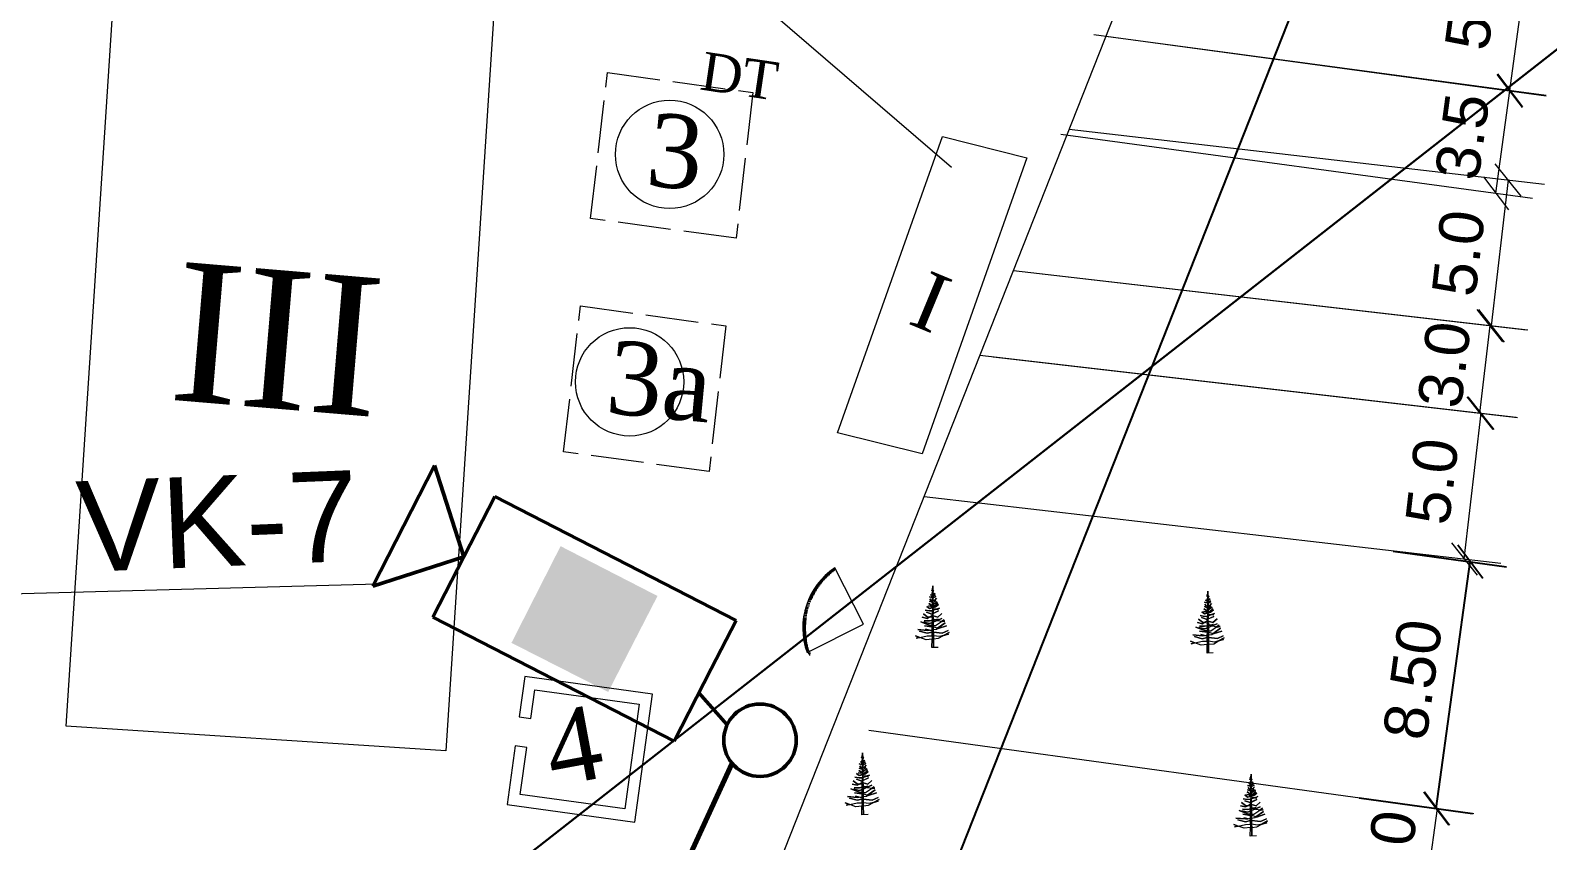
# Model space of a CAD drawing. Header units: feet. Extents: x 3381 to 682707, y 675186 to 4374675.
# Drawn here: x 680679.6 to 680731.3, y 4372519 to 4372546.6 of the extents above; entities that cross this region are included whole.
import ezdxf

# ---------------------------------------------------------------- set-up
doc = ezdxf.new("R2010")
doc.units = ezdxf.units.FT
doc.header["$MEASUREMENT"] = 0
doc.header["$PDMODE"] = 34
doc.header["$PDSIZE"] = 0.01
doc.linetypes.add('ACAD_ISO02W100', pattern=[15, 12, -3])
doc.linetypes.add('DUZ', pattern=[0])
doc.layers.get('0').update_dxf_attribs({"linetype": 'CONTINUOUS'})
doc.layers.get('Defpoints').update_dxf_attribs({"linetype": 'CONTINUOUS'})
doc.layers.add('_cp_basic_Shtamp_0.5', color=7, linetype='CONTINUOUS', lineweight=50)
for name, color, linetype in [('Aqaclar', 3, 'CONTINUOUS'), ('Layer8', 7, 'CONTINUOUS'), ('ramka', 7, 'CONTINUOUS'), ('Yazilar', 7, 'CONTINUOUS')]:
    doc.layers.add(name, color=color, linetype=linetype)
doc.styles.add('ARİAL', font='arial.ttf')
doc.styles.get("Standard").update_dxf_attribs({"font": 'arial.ttf', "height": 1.5})
doc.styles.add('Standart', font='times.ttf')
doc.styles.add('style5', font='arialazlat.ttf', dxfattribs={"height": 400})
doc.dimstyles.new('ISO-25', dxfattribs={"dimtxt": 1.5, "dimasz": 1, "dimexe": 1.25, "dimexo": 0.625, "dimtad": 1, "dimtxsty": 'Standard', "dimblk": 'OBLIQUE', "dimcen": 2.5, "dimadec": 0, "dimazin": 0, "dimtfac": 1, "dimtmove": 0, "dimatfit": 3, "dimldrblk": 'OBLIQUE', "dimfxl": 1, "dimarcsym": 0})

# ---------------------------------------------------------------- blocks, each defined once
blk = doc.blocks.new('_Oblique')
at = {"color": 0, "linetype": 'ByBlock', "lineweight": -2}
blk.add_line((-0.5, -0.5), (0.5, 0.5), dxfattribs=at)
blk = doc.blocks.new('*D24')
at = {"color": 0, "lineweight": -2, "transparency": 16777216}
for p, q in [((680720.752, 4372556.705), (680726.726, 4372554.344)), ((680693.564, 4372473.803), (680725.564, 4372554.803)), ((680688.752, 4372475.705), (680694.726, 4372473.344))]:
    blk.add_line(p, q, dxfattribs=at)
at = {"layer": 'Defpoints', "color": 0, "lineweight": 30, "transparency": 16777216}
for p in [(680720.171, 4372556.934), (680725.564, 4372554.803), (680688.171, 4372475.934)]:
    blk.add_point(p, dxfattribs=at)
at = {"color": 0, "lineweight": -2, "transparency": 16777216}
for p, rotation in [((680725.564, 4372554.803), 68.44292071496228), ((680693.564, 4372473.803), 248.4429207149623)]:
    blk.add_blockref('_Oblique', p, dxfattribs=dict(at, rotation=rotation))
at = {"color": 0, "lineweight": 9, "transparency": 16777216, "insert": (680708.144, 4372514.864), "char_height": 1.5, "attachment_point": 5, "rotation": 68.4429}
blk.add_mtext('87,09', dxfattribs=at)
blk = doc.blocks.new('*D27')
at = {"color": 0, "lineweight": -2, "transparency": 16777216}
for p, q in [((680726.015, 4372528.86), (680729.88, 4372528.327)), ((680727.482, 4372520.098), (680728.642, 4372528.498)), ((680724.855, 4372520.46), (680728.72, 4372519.927))]:
    blk.add_line(p, q, dxfattribs=at)
at = {"layer": 'Defpoints', "color": 0, "lineweight": 30, "transparency": 16777216}
for p in [(680725.396, 4372528.946), (680728.642, 4372528.498), (680724.236, 4372520.546)]:
    blk.add_point(p, dxfattribs=at)
at = {"color": 0, "lineweight": -2, "transparency": 16777216}
for p, rotation in [((680728.642, 4372528.498), 82.14074680125712), ((680727.482, 4372520.098), 262.1407468012571)]:
    blk.add_blockref('_Oblique', p, dxfattribs=dict(at, rotation=rotation))
at = {"color": 0, "lineweight": 9, "transparency": 16777216, "insert": (680726.684, 4372524.488), "char_height": 1.5, "attachment_point": 5, "rotation": 82.1407}
blk.add_mtext('{\\fArial|b0|i0|c238|p34;8.50}', dxfattribs=at)
blk = doc.blocks.new('V-V2')
at = {"ltscale": 0.5}
for color, points in [(3, [(750.4, 202.2), (550.4, 201.2), (550.4, 1.2), (750.4, 2.2)]), (2, [(950.4, 203.1), (750.4, 202.2), (750.4, 2.2), (951.4, 3.1)]), (5, [(750.4, 2.2), (550.4, 1.2), (550.3, -196.8), (750.3, -196.8)]), (7, [(951.4, 3.1), (750.4, 2.2), (750.3, -196.8), (952.3, -196.9)])]:
    blk.add_hatch(color=color, dxfattribs=at).paths.add_polyline_path(points)
for p, q in [((251.2, -48.8), (251.2, 251.2)), ((251.2, 251.2), (1251.2, 251.2)), ((1251.2, 251.2), (1251.2, -248.8)), ((1251.2, 1.2), (1501.2, 251.2)), ((1501.2, 251.2), (1501.2, -248.8)), ((1501.2, -248.8), (1251.2, 1.2)), ((251.2, -248.8), (251.2, -48.8)), ((1251.2, -248.8), (251.2, -248.8))]:
    blk.add_line(p, q)

msp = doc.modelspace()

# ---------------------------------------------------------------- linework, layer by layer
at = {"color": 1, "lineweight": 30}
msp.add_line((681011.761, 4372765.234), (680448.768, 4372324.606), dxfattribs=at)
at = {"linetype": 'DUZ', "lineweight": 18}
for p, q in [((680699.17, 4372552.093), (680710.966, 4372541.948)), ((680678.145, 4372527.391, -0.341), (680691.421, 4372527.753, -0.341))]:
    msp.add_line(p, q, dxfattribs=at)
at = {"color": 7, "lineweight": 9}
for p, q in [((680729.994, 4372544.563), (680730.7, 4372549.816)), ((680715.82, 4372546.466), (680731.23, 4372544.377)), ((680716.229, 4372546.413), (680731.233, 4372544.396)), ((680729.518, 4372541.057), (680729.991, 4372544.545)), ((680714.976, 4372543.242), (680731.175, 4372541.366)), ((680714.692, 4372543.067), (680730.757, 4372540.889)), ((680729.933, 4372541.51), (680729.358, 4372536.542)), ((680713.074, 4372538.428), (680730.599, 4372536.398)), ((680713.074, 4372538.428), (680730.556, 4372536.403)), ((680728.969, 4372533.566), (680729.315, 4372536.547)), ((680711.933, 4372535.539), (680730.211, 4372533.422)), ((680712.384, 4372535.487), (680730.256, 4372533.417)), ((680728.439, 4372528.593), (680729.014, 4372533.561)), ((680710.031, 4372530.725), (680729.681, 4372528.449)), ((680708.151, 4372522.766), (680728.759, 4372519.921)), ((680726.972, 4372516.113), (680727.521, 4372520.092))]:
    msp.add_line(p, q, dxfattribs=at)
at = {"color": 36, "linetype": 'DUZ', "lineweight": 9}
for p, q in [((680706.872, 4372528.113), (680706.77, 4372528.124)), ((680706.904, 4372528.136), (680706.802, 4372528.147)), ((680706.929, 4372528.16), (680706.827, 4372528.171)), ((680706.864, 4372528.196), (680706.93, 4372528.18)), ((680706.885, 4372528.212), (680706.952, 4372528.196)), ((680706.907, 4372528.228), (680706.972, 4372528.203)), ((680706.934, 4372528.245), (680706.988, 4372528.209)), ((680706.96, 4372528.265), (680707.003, 4372528.238)), ((680707.962, 4372526.377), (680706.994, 4372528.288)), ((680706.412, 4372527.596), (680706.31, 4372527.607)), ((680706.426, 4372527.616), (680706.324, 4372527.627)), ((680706.438, 4372527.636), (680706.336, 4372527.647)), ((680706.457, 4372527.662), (680706.355, 4372527.673)), ((680706.473, 4372527.684), (680706.371, 4372527.694)), ((680706.487, 4372527.705), (680706.385, 4372527.716)), ((680706.504, 4372527.726), (680706.402, 4372527.737)), ((680706.523, 4372527.75), (680706.421, 4372527.761)), ((680706.537, 4372527.767), (680706.435, 4372527.778)), ((680706.553, 4372527.787), (680706.451, 4372527.798)), ((680706.569, 4372527.805), (680706.467, 4372527.816)), ((680706.585, 4372527.827), (680706.483, 4372527.838)), ((680706.602, 4372527.846), (680706.5, 4372527.857)), ((680706.624, 4372527.869), (680706.522, 4372527.88)), ((680706.65, 4372527.896), (680706.548, 4372527.907)), ((680706.672, 4372527.92), (680706.57, 4372527.93)), ((680706.695, 4372527.946), (680706.593, 4372527.956)), ((680706.721, 4372527.969), (680706.619, 4372527.98)), ((680706.741, 4372527.991), (680706.639, 4372528.001)), ((680706.763, 4372528.013), (680706.661, 4372528.024)), ((680706.795, 4372528.036), (680706.693, 4372528.046)), ((680706.82, 4372528.06), (680706.718, 4372528.071)), ((680706.85, 4372528.091), (680706.748, 4372528.102)), ((680706.161, 4372527.118), (680706.059, 4372527.129)), ((680706.178, 4372527.16), (680706.076, 4372527.171)), ((680706.197, 4372527.199), (680706.095, 4372527.209)), ((680706.208, 4372527.222), (680706.106, 4372527.233)), ((680706.218, 4372527.246), (680706.116, 4372527.257)), ((680706.226, 4372527.266), (680706.124, 4372527.276)), ((680706.236, 4372527.284), (680706.134, 4372527.295)), ((680706.244, 4372527.302), (680706.142, 4372527.312)), ((680706.255, 4372527.322), (680706.153, 4372527.332)), ((680706.267, 4372527.353), (680706.165, 4372527.364)), ((680706.281, 4372527.376), (680706.179, 4372527.386)), ((680706.294, 4372527.401), (680706.192, 4372527.412)), ((680706.308, 4372527.423), (680706.206, 4372527.434)), ((680706.32, 4372527.448), (680706.218, 4372527.458)), ((680706.335, 4372527.475), (680706.233, 4372527.485)), ((680706.35, 4372527.499), (680706.248, 4372527.51)), ((680706.367, 4372527.526), (680706.265, 4372527.537)), ((680706.381, 4372527.549), (680706.279, 4372527.56)), ((680706.396, 4372527.573), (680706.294, 4372527.584)), ((680706.023, 4372526.609), (680705.921, 4372526.62)), ((680706.029, 4372526.571), (680705.927, 4372526.582)), ((680706.032, 4372526.66), (680705.93, 4372526.671)), ((680706.034, 4372526.701), (680705.932, 4372526.712)), ((680706.046, 4372526.736), (680705.944, 4372526.747)), ((680706.054, 4372526.777), (680705.952, 4372526.788)), ((680706.062, 4372526.812), (680705.96, 4372526.823)), ((680706.074, 4372526.849), (680705.972, 4372526.86)), ((680706.087, 4372526.892), (680705.985, 4372526.903)), ((680706.098, 4372526.929), (680705.996, 4372526.94)), ((680706.114, 4372526.977), (680706.012, 4372526.988)), ((680706.125, 4372527.019), (680706.023, 4372527.03)), ((680706.143, 4372527.066), (680706.041, 4372527.077)), ((680706.004, 4372526.274), (680705.896, 4372526.282)), ((680706.004, 4372526.253), (680705.897, 4372526.261)), ((680706.005, 4372526.232), (680705.897, 4372526.24)), ((680706.005, 4372526.218), (680705.897, 4372526.225)), ((680706.004, 4372526.202), (680705.897, 4372526.21)), ((680706.005, 4372526.183), (680705.897, 4372526.191)), ((680706.006, 4372526.316), (680705.898, 4372526.323)), ((680706.006, 4372526.295), (680705.898, 4372526.303)), ((680706.006, 4372526.166), (680705.898, 4372526.174)), ((680706.007, 4372526.353), (680705.899, 4372526.36)), ((680706.007, 4372526.334), (680705.899, 4372526.341)), ((680706.007, 4372526.15), (680705.899, 4372526.157)), ((680706.007, 4372526.133), (680705.899, 4372526.141)), ((680706.007, 4372526.118), (680705.899, 4372526.126)), ((680706.009, 4372526.397), (680705.901, 4372526.405)), ((680706.009, 4372526.373), (680705.901, 4372526.381)), ((680706.009, 4372526.097), (680705.901, 4372526.105)), ((680706.01, 4372526.077), (680705.902, 4372526.084)), ((680706.01, 4372526.063), (680705.902, 4372526.07)), ((680706.011, 4372526.418), (680705.903, 4372526.425)), ((680706.012, 4372526.045), (680705.904, 4372526.052)), ((680706.013, 4372526.435), (680705.905, 4372526.443)), ((680706.014, 4372526.452), (680705.906, 4372526.46)), ((680706.016, 4372526.468), (680705.908, 4372526.476)), ((680706.017, 4372526.485), (680705.909, 4372526.493)), ((680706.018, 4372526.5), (680705.91, 4372526.508)), ((680706.02, 4372526.518), (680705.912, 4372526.526)), ((680706.023, 4372526.536), (680705.915, 4372526.544)), ((680706.046, 4372525.408), (680707.962, 4372526.377)), ((680706.014, 4372526.028), (680705.906, 4372526.036)), ((680706.015, 4372526.015), (680705.907, 4372526.022)), ((680706.016, 4372526), (680705.908, 4372526.008)), ((680706.018, 4372525.986), (680705.91, 4372525.994)), ((680706.019, 4372525.971), (680705.911, 4372525.979)), ((680706.02, 4372525.958), (680705.912, 4372525.965)), ((680706.022, 4372525.94), (680705.914, 4372525.948)), ((680706.025, 4372525.924), (680705.917, 4372525.932)), ((680706.028, 4372525.907), (680705.92, 4372525.914)), ((680706.029, 4372525.887), (680705.921, 4372525.894)), ((680706.032, 4372525.868), (680705.924, 4372525.875)), ((680706.034, 4372525.853), (680705.926, 4372525.861)), ((680706.036, 4372525.837), (680705.929, 4372525.845)), ((680706.035, 4372525.816), (680705.933, 4372525.827)), ((680706.039, 4372525.793), (680705.937, 4372525.804)), ((680706.038, 4372525.762), (680705.946, 4372525.776)), ((680706.045, 4372525.737), (680705.953, 4372525.75)), ((680706.05, 4372525.706), (680705.957, 4372525.719)), ((680706.058, 4372525.672), (680705.965, 4372525.686)), ((680706.065, 4372525.645), (680705.972, 4372525.658)), ((680706.071, 4372525.619), (680705.978, 4372525.632)), ((680706.076, 4372525.586), (680705.984, 4372525.6)), ((680706.088, 4372525.557), (680705.995, 4372525.571)), ((680706.097, 4372525.523), (680706.005, 4372525.536)), ((680706.106, 4372525.492), (680706.014, 4372525.505)), ((680706.117, 4372525.46), (680706.025, 4372525.473)), ((680706.081, 4372525.438), (680706.034, 4372525.444)), ((680706.098, 4372525.419), (680706.091, 4372525.351)), ((680706.133, 4372525.403), (680706.123, 4372525.305))]:
    msp.add_line(p, q, dxfattribs=at)
at = {"lineweight": 50}
msp.add_line((680703.325, 4372522.948), (680702.36, 4372524.031), dxfattribs=at)
at = {"color": 7, "lineweight": 70}
msp.add_line((680691.488, 4372495.585), (680703.495, 4372521.624), dxfattribs=at)
at = {"color": 7, "lineweight": 9}
msp.add_lwpolyline([(680708.494, 4372561.617), (680720.431, 4372557.049), (680688.289, 4372475.689), (680595.884, 4372503.812), (680639.074, 4372588.185), (680698.713, 4372565.36)], dxfattribs=at)
for points in [[(680682.453, 4372548.37), (680695.395, 4372547.53), (680693.741, 4372522.058), (680680.799, 4372522.898)], [(680713.533, 4372542.267), (680709.962, 4372532.174), (680707.084, 4372532.896), (680710.654, 4372542.99)]]:
    msp.add_lwpolyline(points, close=True, dxfattribs=at)
at = {"color": 7, "linetype": 'ACAD_ISO02W100', "lineweight": 9, "ltscale": 0.15, "elevation": 243.171}
for points in [[(680699.244, 4372545.166), (680704.199, 4372544.49), (680703.624, 4372539.522), (680698.669, 4372540.199), (680699.244, 4372545.166)], [(680697.748, 4372532.25), (680698.324, 4372537.218), (680703.279, 4372536.541), (680702.703, 4372531.573), (680697.748, 4372532.25)]]:
    msp.add_lwpolyline(points, dxfattribs=at)
at = {"color": 7, "lineweight": 9, "elevation": 243.171, "flags": 128}
msp.add_lwpolyline([(680696.235, 4372523.216), (680696.631, 4372523.161), (680696.766, 4372524.137), (680700.327, 4372523.644), (680699.834, 4372520.078), (680696.272, 4372520.571), (680696.495, 4372522.17), (680696.098, 4372522.225), (680695.821, 4372520.23), (680700.18, 4372519.627), (680700.783, 4372523.985), (680696.425, 4372524.588), (680696.235, 4372523.216)], dxfattribs=at)
at = {"color": 7, "linetype": 'DUZ', "lineweight": 9}
for centre in [(680701.361, 4372542.381, -490.539), (680699.997, 4372534.63, -1131.832)]:
    msp.add_circle(centre, 1.846, dxfattribs=at)
at = {"color": 1, "linetype": 'DUZ', "lineweight": 50}
msp.add_circle((680704.441, 4372522.418), 1.235, dxfattribs=at)
at = {"color": 36, "linetype": 'DUZ', "lineweight": 9}
msp.add_arc((680708.352, 4372526.243), 2.455, 123.5946, 199.9372, dxfattribs=at)
at = {"layer": 'Aqaclar', "color": 3, "lineweight": 9}
for points in [[(680710.513, 4372525.58), (680710.301, 4372525.573), (680710.305, 4372525.867), (680710.097, 4372525.844), (680709.888, 4372525.919), (680709.737, 4372525.973), (680709.888, 4372525.919), (680709.762, 4372525.892), (680709.888, 4372525.919), (680710.141, 4372525.973), (680710.307, 4372525.98), (680710.305, 4372525.867), (680710.35, 4372525.872), (680710.354, 4372525.575), (680710.35, 4372525.872), (680710.527, 4372525.892), (680710.693, 4372525.986), (680710.862, 4372526.03), (680710.693, 4372525.986), (680710.887, 4372526.095), (680710.693, 4372525.986), (680710.552, 4372525.949), (680710.349, 4372525.979), (680710.35, 4372525.872), (680710.349, 4372525.979), (680710.331, 4372525.981), (680710.307, 4372525.98), (680710.308, 4372526.103), (680710.306, 4372526.103), (680710.135, 4372526.062), (680709.876, 4372526.135), (680710.135, 4372526.062), (680710.306, 4372526.103), (680710.308, 4372526.103), (680710.309, 4372526.149), (680710.299, 4372526.151), (680710.085, 4372526.2), (680710.214, 4372526.171), (680710.141, 4372526.159), (680709.813, 4372526.192), (680710.141, 4372526.159), (680710.214, 4372526.171), (680710.309, 4372526.185), (680710.309, 4372526.149), (680710.309, 4372526.185), (680710.346, 4372526.191), (680710.349, 4372525.979), (680710.348, 4372526.103), (680710.35, 4372526.103), (680710.653, 4372526.07), (680710.855, 4372526.159), (680710.653, 4372526.07), (680710.348, 4372526.103), (680710.346, 4372526.191), (680710.457, 4372526.208), (680710.754, 4372526.418), (680710.492, 4372526.232), (680710.514, 4372526.224), (680710.798, 4372526.321), (680710.514, 4372526.224), (680710.407, 4372526.265), (680710.345, 4372526.274), (680710.346, 4372526.191), (680710.345, 4372526.274), (680710.31, 4372526.28), (680710.309, 4372526.185), (680710.31, 4372526.28), (680710.047, 4372526.321), (680710.31, 4372526.28), (680710.311, 4372526.329), (680710.243, 4372526.329), (680709.92, 4372526.451), (680710.243, 4372526.329), (680710.311, 4372526.329), (680710.312, 4372526.432), (680710.224, 4372526.394), (680710.015, 4372526.443), (680710.224, 4372526.394), (680710.343, 4372526.445), (680710.345, 4372526.329), (680710.311, 4372526.329), (680710.345, 4372526.329), (680710.345, 4372526.274), (680710.345, 4372526.329), (680710.426, 4372526.329), (680710.625, 4372526.462), (680710.716, 4372526.524), (680710.625, 4372526.462), (680710.647, 4372526.459), (680710.742, 4372526.475), (680710.647, 4372526.459), (680710.489, 4372526.483), (680710.462, 4372526.496), (680710.343, 4372526.445), (680710.462, 4372526.496), (680710.64, 4372526.572), (680710.462, 4372526.496), (680710.4, 4372526.524), (680710.508, 4372526.548), (680710.4, 4372526.524), (680710.331, 4372526.556), (680710.342, 4372526.551), (680710.342, 4372526.511), (680710.4, 4372526.524), (680710.342, 4372526.511), (680710.343, 4372526.445), (680710.342, 4372526.511), (680710.313, 4372526.505), (680710.312, 4372526.432), (680710.313, 4372526.505), (680710.217, 4372526.483), (680710.04, 4372526.491), (680710.217, 4372526.483), (680710.313, 4372526.505), (680710.314, 4372526.596), (680710.369, 4372526.589), (680710.342, 4372526.592), (680710.342, 4372526.551), (680710.342, 4372526.592), (680710.314, 4372526.596), (680710.141, 4372526.621), (680710.009, 4372526.726), (680710.141, 4372526.621), (680710.205, 4372526.612), (680710.141, 4372526.572), (680709.971, 4372526.613), (680710.141, 4372526.572), (680710.205, 4372526.612), (680710.315, 4372526.68), (680710.314, 4372526.596), (680710.341, 4372526.592), (680710.341, 4372526.656), (680710.501, 4372526.613), (680710.64, 4372526.734), (680710.501, 4372526.613), (680710.341, 4372526.656), (680710.34, 4372526.737), (680710.527, 4372526.823), (680710.299, 4372526.718), (680710.116, 4372526.783), (680710.299, 4372526.718), (680710.316, 4372526.726), (680710.315, 4372526.68), (680710.317, 4372526.838), (680710.299, 4372526.831), (680710.211, 4372526.823), (680710.066, 4372526.848), (680710.211, 4372526.823), (680710.299, 4372526.831), (680710.317, 4372526.838), (680710.338, 4372526.845), (680710.34, 4372526.737), (680710.338, 4372526.845), (680710.558, 4372526.921), (680710.452, 4372526.884), (680710.527, 4372526.88), (680710.375, 4372526.888), (680710.261, 4372526.945), (680710.318, 4372526.917), (680710.317, 4372526.838), (680710.338, 4372526.845), (680710.337, 4372526.939), (680710.211, 4372526.904), (680710.122, 4372526.977), (680710.211, 4372526.904), (680710.318, 4372526.934), (680710.318, 4372526.917), (680710.318, 4372526.934), (680710.419, 4372526.961), (680710.52, 4372527.042), (680710.419, 4372526.961), (680710.337, 4372526.939), (680710.337, 4372526.98), (680710.369, 4372526.977), (680710.495, 4372527.091), (680710.369, 4372526.977), (680710.337, 4372526.98), (680710.319, 4372526.981), (680710.318, 4372526.934), (680710.319, 4372526.981), (680710.179, 4372526.993), (680710.319, 4372526.981), (680710.319, 4372526.997), (680710.192, 4372527.083), (680710.319, 4372526.997), (680710.321, 4372527.109), (680710.325, 4372527.107), (680710.211, 4372527.155), (680710.325, 4372527.107), (680710.432, 4372527.172), (680710.335, 4372527.113), (680710.337, 4372526.98), (680710.336, 4372527.047), (680710.476, 4372527.139), (680710.336, 4372527.047), (680710.334, 4372527.183), (680710.394, 4372527.196), (680710.451, 4372527.261), (680710.394, 4372527.196), (680710.334, 4372527.183), (680710.322, 4372527.18), (680710.321, 4372527.109), (680710.322, 4372527.18), (680710.28, 4372527.172), (680710.23, 4372527.236), (680710.28, 4372527.172), (680710.322, 4372527.18), (680710.323, 4372527.274), (680710.211, 4372527.301), (680710.344, 4372527.269), (680710.432, 4372527.317), (680710.344, 4372527.269), (680710.333, 4372527.271), (680710.334, 4372527.183), (680710.333, 4372527.271), (680710.332, 4372527.316), (680710.413, 4372527.358), (680710.332, 4372527.316), (680710.331, 4372527.388), (680710.363, 4372527.382), (680710.331, 4372527.388), (680710.28, 4372527.398), (680710.324, 4372527.39), (680710.323, 4372527.274), (680710.323, 4372527.318), (680710.28, 4372527.325), (680710.323, 4372527.318), (680710.324, 4372527.348), (680710.249, 4372527.374), (680710.324, 4372527.348), (680710.324, 4372527.39), (680710.325, 4372527.429), (680710.299, 4372527.439), (680710.331, 4372527.427), (680710.363, 4372527.415), (680710.388, 4372527.382), (680710.375, 4372527.399), (680710.407, 4372527.423), (680710.363, 4372527.39), (680710.375, 4372527.399), (680710.363, 4372527.415), (680710.331, 4372527.427), (680710.331, 4372527.388), (680710.331, 4372527.427), (680710.33, 4372527.489), (680710.369, 4372527.52), (680710.335, 4372527.493), (680710.356, 4372527.479), (680710.335, 4372527.493), (680710.325, 4372527.499), (680710.28, 4372527.528), (680710.325, 4372527.499), (680710.326, 4372527.559), (680710.299, 4372527.593), (680710.326, 4372527.559), (680710.328, 4372527.681), (680710.33, 4372527.496), (680710.33, 4372527.489), (680710.33, 4372527.496), (680710.325, 4372527.499), (680710.325, 4372527.485), (680710.33, 4372527.489), (680710.318, 4372527.479), (680710.325, 4372527.485), (680710.325, 4372527.429)], [(680719.886, 4372525.397), (680719.675, 4372525.389), (680719.678, 4372525.684), (680719.47, 4372525.66), (680719.261, 4372525.735), (680719.11, 4372525.79), (680719.261, 4372525.735), (680719.136, 4372525.709), (680719.261, 4372525.735), (680719.515, 4372525.79), (680719.68, 4372525.797), (680719.678, 4372525.684), (680719.724, 4372525.689), (680719.727, 4372525.391), (680719.724, 4372525.689), (680719.9, 4372525.709), (680720.067, 4372525.802), (680720.235, 4372525.846), (680720.067, 4372525.802), (680720.26, 4372525.911), (680720.067, 4372525.802), (680719.925, 4372525.765), (680719.722, 4372525.795), (680719.724, 4372525.689), (680719.722, 4372525.795), (680719.704, 4372525.798), (680719.68, 4372525.797), (680719.681, 4372525.919), (680719.679, 4372525.919), (680719.508, 4372525.879), (680719.249, 4372525.952), (680719.508, 4372525.879), (680719.679, 4372525.919), (680719.681, 4372525.919), (680719.682, 4372525.966), (680719.673, 4372525.968), (680719.458, 4372526.016), (680719.587, 4372525.987), (680719.515, 4372525.976), (680719.186, 4372526.008), (680719.515, 4372525.976), (680719.587, 4372525.987), (680719.682, 4372526.002), (680719.682, 4372525.966), (680719.682, 4372526.002), (680719.72, 4372526.007), (680719.722, 4372525.795), (680719.721, 4372525.92), (680719.723, 4372525.919), (680720.026, 4372525.887), (680720.228, 4372525.976), (680720.026, 4372525.887), (680719.721, 4372525.92), (680719.72, 4372526.007), (680719.831, 4372526.024), (680720.127, 4372526.235), (680719.865, 4372526.049), (680719.887, 4372526.041), (680720.172, 4372526.138), (680719.887, 4372526.041), (680719.78, 4372526.081), (680719.719, 4372526.091), (680719.72, 4372526.007), (680719.719, 4372526.091), (680719.684, 4372526.096), (680719.682, 4372526.002), (680719.684, 4372526.096), (680719.42, 4372526.138), (680719.684, 4372526.096), (680719.684, 4372526.146), (680719.616, 4372526.146), (680719.294, 4372526.267), (680719.616, 4372526.146), (680719.684, 4372526.146), (680719.685, 4372526.249), (680719.597, 4372526.211), (680719.388, 4372526.259), (680719.597, 4372526.211), (680719.717, 4372526.262), (680719.718, 4372526.146), (680719.684, 4372526.146), (680719.718, 4372526.146), (680719.719, 4372526.091), (680719.718, 4372526.146), (680719.799, 4372526.146), (680719.998, 4372526.279), (680720.09, 4372526.34), (680719.998, 4372526.279), (680720.02, 4372526.275), (680720.115, 4372526.292), (680720.02, 4372526.275), (680719.862, 4372526.3), (680719.835, 4372526.312), (680719.717, 4372526.262), (680719.835, 4372526.312), (680720.014, 4372526.389), (680719.835, 4372526.312), (680719.774, 4372526.341), (680719.881, 4372526.365), (680719.774, 4372526.341), (680719.704, 4372526.373), (680719.715, 4372526.368), (680719.716, 4372526.328), (680719.774, 4372526.341), (680719.716, 4372526.328), (680719.717, 4372526.262), (680719.716, 4372526.328), (680719.686, 4372526.321), (680719.685, 4372526.249), (680719.686, 4372526.321), (680719.591, 4372526.3), (680719.414, 4372526.308), (680719.591, 4372526.3), (680719.686, 4372526.321), (680719.687, 4372526.413), (680719.742, 4372526.405), (680719.715, 4372526.409), (680719.715, 4372526.368), (680719.715, 4372526.409), (680719.687, 4372526.413), (680719.515, 4372526.437), (680719.382, 4372526.543), (680719.515, 4372526.437), (680719.579, 4372526.428), (680719.515, 4372526.389), (680719.344, 4372526.429), (680719.515, 4372526.389), (680719.579, 4372526.428), (680719.689, 4372526.496), (680719.687, 4372526.413), (680719.715, 4372526.409), (680719.714, 4372526.473), (680719.875, 4372526.429), (680720.014, 4372526.551), (680719.875, 4372526.429), (680719.714, 4372526.473), (680719.713, 4372526.553), (680719.9, 4372526.64), (680719.673, 4372526.535), (680719.489, 4372526.599), (680719.673, 4372526.535), (680719.689, 4372526.542), (680719.689, 4372526.496), (680719.69, 4372526.654), (680719.673, 4372526.648), (680719.584, 4372526.64), (680719.439, 4372526.664), (680719.584, 4372526.64), (680719.673, 4372526.648), (680719.69, 4372526.654), (680719.712, 4372526.661), (680719.713, 4372526.553), (680719.712, 4372526.661), (680719.932, 4372526.737), (680719.825, 4372526.701), (680719.9, 4372526.697), (680719.748, 4372526.705), (680719.635, 4372526.761), (680719.692, 4372526.733), (680719.69, 4372526.654), (680719.712, 4372526.661), (680719.71, 4372526.755), (680719.584, 4372526.721), (680719.496, 4372526.794), (680719.584, 4372526.721), (680719.692, 4372526.75), (680719.692, 4372526.733), (680719.692, 4372526.75), (680719.793, 4372526.778), (680719.894, 4372526.859), (680719.793, 4372526.778), (680719.71, 4372526.755), (680719.71, 4372526.796), (680719.742, 4372526.794), (680719.868, 4372526.907), (680719.742, 4372526.794), (680719.71, 4372526.796), (680719.692, 4372526.798), (680719.692, 4372526.75), (680719.692, 4372526.798), (680719.553, 4372526.81), (680719.692, 4372526.798), (680719.692, 4372526.814), (680719.565, 4372526.899), (680719.692, 4372526.814), (680719.694, 4372526.925), (680719.698, 4372526.923), (680719.584, 4372526.972), (680719.698, 4372526.923), (680719.805, 4372526.988), (680719.708, 4372526.929), (680719.71, 4372526.796), (680719.709, 4372526.863), (680719.849, 4372526.956), (680719.709, 4372526.863), (680719.707, 4372527), (680719.767, 4372527.012), (680719.824, 4372527.077), (680719.767, 4372527.012), (680719.707, 4372527), (680719.695, 4372526.997), (680719.694, 4372526.925), (680719.695, 4372526.997), (680719.654, 4372526.988), (680719.603, 4372527.053), (680719.654, 4372526.988), (680719.695, 4372526.997), (680719.696, 4372527.09), (680719.584, 4372527.118), (680719.717, 4372527.085), (680719.805, 4372527.134), (680719.717, 4372527.085), (680719.706, 4372527.088), (680719.707, 4372527), (680719.706, 4372527.088), (680719.706, 4372527.132), (680719.786, 4372527.174), (680719.706, 4372527.132), (680719.705, 4372527.205), (680719.736, 4372527.199), (680719.705, 4372527.205), (680719.654, 4372527.215), (680719.697, 4372527.206), (680719.696, 4372527.09), (680719.696, 4372527.134), (680719.654, 4372527.142), (680719.696, 4372527.134), (680719.697, 4372527.164), (680719.622, 4372527.191), (680719.697, 4372527.164), (680719.697, 4372527.206), (680719.698, 4372527.246), (680719.673, 4372527.255), (680719.704, 4372527.243), (680719.736, 4372527.231), (680719.761, 4372527.199), (680719.748, 4372527.216), (680719.78, 4372527.239), (680719.736, 4372527.207), (680719.748, 4372527.216), (680719.736, 4372527.231), (680719.704, 4372527.243), (680719.705, 4372527.205), (680719.704, 4372527.243), (680719.703, 4372527.305), (680719.742, 4372527.336), (680719.708, 4372527.309), (680719.729, 4372527.296), (680719.708, 4372527.309), (680719.699, 4372527.316), (680719.654, 4372527.344), (680719.699, 4372527.316), (680719.7, 4372527.375), (680719.673, 4372527.409), (680719.7, 4372527.375), (680719.701, 4372527.498), (680719.703, 4372527.313), (680719.703, 4372527.305), (680719.703, 4372527.313), (680719.699, 4372527.316), (680719.699, 4372527.301), (680719.703, 4372527.305), (680719.692, 4372527.296), (680719.699, 4372527.301), (680719.698, 4372527.246)], [(680708.124, 4372519.89), (680707.912, 4372519.882), (680707.916, 4372520.177), (680707.708, 4372520.153), (680707.498, 4372520.229), (680707.348, 4372520.283), (680707.498, 4372520.229), (680707.373, 4372520.202), (680707.498, 4372520.229), (680707.752, 4372520.283), (680707.917, 4372520.29), (680707.916, 4372520.177), (680707.961, 4372520.182), (680707.965, 4372519.884), (680707.961, 4372520.182), (680708.137, 4372520.202), (680708.304, 4372520.295), (680708.472, 4372520.339), (680708.304, 4372520.295), (680708.498, 4372520.404), (680708.304, 4372520.295), (680708.163, 4372520.258), (680707.96, 4372520.288), (680707.961, 4372520.182), (680707.96, 4372520.288), (680707.942, 4372520.291), (680707.917, 4372520.29), (680707.919, 4372520.412), (680707.916, 4372520.412), (680707.746, 4372520.372), (680707.487, 4372520.445), (680707.746, 4372520.372), (680707.916, 4372520.412), (680707.919, 4372520.412), (680707.919, 4372520.459), (680707.91, 4372520.461), (680707.695, 4372520.509), (680707.825, 4372520.48), (680707.752, 4372520.469), (680707.424, 4372520.501), (680707.752, 4372520.469), (680707.825, 4372520.48), (680707.92, 4372520.495), (680707.919, 4372520.459), (680707.92, 4372520.495), (680707.957, 4372520.501), (680707.96, 4372520.288), (680707.958, 4372520.413), (680707.961, 4372520.412), (680708.264, 4372520.38), (680708.466, 4372520.469), (680708.264, 4372520.38), (680707.958, 4372520.413), (680707.957, 4372520.501), (680708.068, 4372520.518), (680708.365, 4372520.728), (680708.103, 4372520.542), (680708.125, 4372520.534), (680708.409, 4372520.631), (680708.125, 4372520.534), (680708.017, 4372520.574), (680707.956, 4372520.584), (680707.957, 4372520.501), (680707.956, 4372520.584), (680707.921, 4372520.589), (680707.92, 4372520.495), (680707.921, 4372520.589), (680707.657, 4372520.631), (680707.921, 4372520.589), (680707.922, 4372520.639), (680707.853, 4372520.639), (680707.531, 4372520.76), (680707.853, 4372520.639), (680707.922, 4372520.639), (680707.923, 4372520.742), (680707.834, 4372520.704), (680707.626, 4372520.752), (680707.834, 4372520.704), (680707.954, 4372520.755), (680707.955, 4372520.639), (680707.922, 4372520.639), (680707.955, 4372520.639), (680707.956, 4372520.584), (680707.955, 4372520.639), (680708.036, 4372520.639), (680708.235, 4372520.772), (680708.327, 4372520.833), (680708.235, 4372520.772), (680708.257, 4372520.769), (680708.352, 4372520.785), (680708.257, 4372520.769), (680708.1, 4372520.793), (680708.072, 4372520.806), (680707.954, 4372520.755), (680708.072, 4372520.806), (680708.251, 4372520.882), (680708.072, 4372520.806), (680708.011, 4372520.834), (680708.119, 4372520.858), (680708.011, 4372520.834), (680707.942, 4372520.866), (680707.953, 4372520.861), (680707.953, 4372520.821), (680708.011, 4372520.834), (680707.953, 4372520.821), (680707.954, 4372520.755), (680707.953, 4372520.821), (680707.924, 4372520.814), (680707.923, 4372520.742), (680707.924, 4372520.814), (680707.828, 4372520.793), (680707.651, 4372520.801), (680707.828, 4372520.793), (680707.924, 4372520.814), (680707.925, 4372520.906), (680707.98, 4372520.898), (680707.952, 4372520.902), (680707.953, 4372520.861), (680707.952, 4372520.902), (680707.925, 4372520.906), (680707.752, 4372520.931), (680707.619, 4372521.036), (680707.752, 4372520.931), (680707.816, 4372520.921), (680707.752, 4372520.882), (680707.582, 4372520.922), (680707.752, 4372520.882), (680707.816, 4372520.921), (680707.926, 4372520.99), (680707.925, 4372520.906), (680707.952, 4372520.902), (680707.951, 4372520.966), (680708.112, 4372520.922), (680708.251, 4372521.044), (680708.112, 4372520.922), (680707.951, 4372520.966), (680707.95, 4372521.046), (680708.137, 4372521.133), (680707.91, 4372521.028), (680707.727, 4372521.093), (680707.91, 4372521.028), (680707.927, 4372521.035), (680707.926, 4372520.99), (680707.928, 4372521.147), (680707.91, 4372521.141), (680707.822, 4372521.133), (680707.676, 4372521.157), (680707.822, 4372521.133), (680707.91, 4372521.141), (680707.928, 4372521.147), (680707.949, 4372521.154), (680707.95, 4372521.046), (680707.949, 4372521.154), (680708.169, 4372521.23), (680708.063, 4372521.194), (680708.137, 4372521.19), (680707.986, 4372521.198), (680707.872, 4372521.254), (680707.929, 4372521.226), (680707.928, 4372521.147), (680707.949, 4372521.154), (680707.948, 4372521.248), (680707.822, 4372521.214), (680707.733, 4372521.287), (680707.822, 4372521.214), (680707.929, 4372521.243), (680707.929, 4372521.226), (680707.929, 4372521.243), (680708.03, 4372521.271), (680708.131, 4372521.352), (680708.03, 4372521.271), (680707.948, 4372521.248), (680707.947, 4372521.29), (680707.98, 4372521.287), (680708.106, 4372521.4), (680707.98, 4372521.287), (680707.947, 4372521.29), (680707.93, 4372521.291), (680707.929, 4372521.243), (680707.93, 4372521.291), (680707.79, 4372521.303), (680707.93, 4372521.291), (680707.93, 4372521.307), (680707.803, 4372521.392), (680707.93, 4372521.307), (680707.931, 4372521.418), (680707.935, 4372521.416), (680707.822, 4372521.465), (680707.935, 4372521.416), (680708.043, 4372521.481), (680707.946, 4372521.423), (680707.947, 4372521.29), (680707.946, 4372521.356), (680708.087, 4372521.449), (680707.946, 4372521.356), (680707.945, 4372521.493), (680708.005, 4372521.506), (680708.062, 4372521.57), (680708.005, 4372521.506), (680707.945, 4372521.493), (680707.932, 4372521.49), (680707.931, 4372521.418), (680707.932, 4372521.49), (680707.891, 4372521.481), (680707.841, 4372521.546), (680707.891, 4372521.481), (680707.932, 4372521.49), (680707.933, 4372521.584), (680707.822, 4372521.611), (680707.954, 4372521.578), (680708.043, 4372521.627), (680707.954, 4372521.578), (680707.944, 4372521.581), (680707.945, 4372521.493), (680707.944, 4372521.581), (680707.943, 4372521.625), (680708.024, 4372521.667), (680707.943, 4372521.625), (680707.942, 4372521.698), (680707.973, 4372521.692), (680707.942, 4372521.698), (680707.891, 4372521.708), (680707.935, 4372521.699), (680707.933, 4372521.584), (680707.934, 4372521.627), (680707.891, 4372521.635), (680707.934, 4372521.627), (680707.934, 4372521.657), (680707.86, 4372521.684), (680707.934, 4372521.657), (680707.935, 4372521.699), (680707.935, 4372521.739), (680707.91, 4372521.748), (680707.942, 4372521.736), (680707.973, 4372521.724), (680707.998, 4372521.692), (680707.985, 4372521.709), (680708.017, 4372521.732), (680707.973, 4372521.7), (680707.985, 4372521.709), (680707.973, 4372521.724), (680707.942, 4372521.736), (680707.942, 4372521.698), (680707.942, 4372521.736), (680707.941, 4372521.798), (680707.98, 4372521.829), (680707.946, 4372521.802), (680707.967, 4372521.789), (680707.946, 4372521.802), (680707.936, 4372521.809), (680707.891, 4372521.838), (680707.936, 4372521.809), (680707.937, 4372521.868), (680707.91, 4372521.902), (680707.937, 4372521.868), (680707.938, 4372521.991), (680707.941, 4372521.806), (680707.941, 4372521.798), (680707.941, 4372521.806), (680707.936, 4372521.809), (680707.936, 4372521.795), (680707.941, 4372521.798), (680707.929, 4372521.789), (680707.936, 4372521.795), (680707.935, 4372521.739)], [(680721.357, 4372519.156), (680721.145, 4372519.148), (680721.149, 4372519.442), (680720.941, 4372519.419), (680720.731, 4372519.494), (680720.581, 4372519.549), (680720.731, 4372519.494), (680720.606, 4372519.468), (680720.731, 4372519.494), (680720.985, 4372519.549), (680721.15, 4372519.556), (680721.149, 4372519.442), (680721.194, 4372519.448), (680721.198, 4372519.15), (680721.194, 4372519.448), (680721.37, 4372519.468), (680721.537, 4372519.561), (680721.705, 4372519.605), (680721.537, 4372519.561), (680721.73, 4372519.67), (680721.537, 4372519.561), (680721.396, 4372519.524), (680721.193, 4372519.554), (680721.194, 4372519.448), (680721.193, 4372519.554), (680721.175, 4372519.557), (680721.15, 4372519.556), (680721.152, 4372519.678), (680721.149, 4372519.678), (680720.979, 4372519.638), (680720.72, 4372519.71), (680720.979, 4372519.638), (680721.149, 4372519.678), (680721.152, 4372519.678), (680721.152, 4372519.724), (680721.143, 4372519.727), (680720.928, 4372519.775), (680721.058, 4372519.746), (680720.985, 4372519.735), (680720.657, 4372519.767), (680720.985, 4372519.735), (680721.058, 4372519.746), (680721.153, 4372519.761), (680721.152, 4372519.724), (680721.153, 4372519.761), (680721.19, 4372519.766), (680721.193, 4372519.554), (680721.191, 4372519.679), (680721.194, 4372519.678), (680721.497, 4372519.646), (680721.699, 4372519.735), (680721.497, 4372519.646), (680721.191, 4372519.679), (680721.19, 4372519.766), (680721.301, 4372519.783), (680721.598, 4372519.994), (680721.336, 4372519.808), (680721.358, 4372519.8), (680721.642, 4372519.897), (680721.358, 4372519.8), (680721.25, 4372519.84), (680721.189, 4372519.85), (680721.19, 4372519.766), (680721.189, 4372519.85), (680721.154, 4372519.855), (680721.153, 4372519.761), (680721.154, 4372519.855), (680720.89, 4372519.897), (680721.154, 4372519.855), (680721.155, 4372519.905), (680721.086, 4372519.905), (680720.764, 4372520.026), (680721.086, 4372519.905), (680721.155, 4372519.905), (680721.156, 4372520.008), (680721.067, 4372519.97), (680720.859, 4372520.018), (680721.067, 4372519.97), (680721.187, 4372520.021), (680721.188, 4372519.905), (680721.155, 4372519.905), (680721.188, 4372519.905), (680721.189, 4372519.85), (680721.188, 4372519.905), (680721.269, 4372519.905), (680721.468, 4372520.038), (680721.56, 4372520.099), (680721.468, 4372520.038), (680721.49, 4372520.034), (680721.585, 4372520.051), (680721.49, 4372520.034), (680721.332, 4372520.059), (680721.305, 4372520.071), (680721.187, 4372520.021), (680721.305, 4372520.071), (680721.484, 4372520.148), (680721.305, 4372520.071), (680721.244, 4372520.1), (680721.351, 4372520.124), (680721.244, 4372520.1), (680721.175, 4372520.132), (680721.186, 4372520.127), (680721.186, 4372520.087), (680721.244, 4372520.1), (680721.186, 4372520.087), (680721.187, 4372520.021), (680721.186, 4372520.087), (680721.157, 4372520.08), (680721.156, 4372520.008), (680721.157, 4372520.08), (680721.061, 4372520.059), (680720.884, 4372520.067), (680721.061, 4372520.059), (680721.157, 4372520.08), (680721.158, 4372520.172), (680721.212, 4372520.164), (680721.185, 4372520.168), (680721.186, 4372520.127), (680721.185, 4372520.168), (680721.158, 4372520.172), (680720.985, 4372520.196), (680720.852, 4372520.302), (680720.985, 4372520.196), (680721.049, 4372520.187), (680720.985, 4372520.148), (680720.815, 4372520.188), (680720.985, 4372520.148), (680721.049, 4372520.187), (680721.159, 4372520.255), (680721.158, 4372520.172), (680721.185, 4372520.168), (680721.184, 4372520.232), (680721.345, 4372520.188), (680721.484, 4372520.31), (680721.345, 4372520.188), (680721.184, 4372520.232), (680721.183, 4372520.312), (680721.37, 4372520.399), (680721.143, 4372520.294), (680720.96, 4372520.358), (680721.143, 4372520.294), (680721.159, 4372520.301), (680721.159, 4372520.255), (680721.161, 4372520.413), (680721.143, 4372520.407), (680721.055, 4372520.399), (680720.909, 4372520.423), (680721.055, 4372520.399), (680721.143, 4372520.407), (680721.161, 4372520.413), (680721.182, 4372520.42), (680721.183, 4372520.312), (680721.182, 4372520.42), (680721.402, 4372520.496), (680721.296, 4372520.46), (680721.37, 4372520.456), (680721.219, 4372520.464), (680721.105, 4372520.52), (680721.162, 4372520.492), (680721.161, 4372520.413), (680721.182, 4372520.42), (680721.181, 4372520.514), (680721.055, 4372520.48), (680720.966, 4372520.553), (680721.055, 4372520.48), (680721.162, 4372520.509), (680721.162, 4372520.492), (680721.162, 4372520.509), (680721.263, 4372520.536), (680721.364, 4372520.617), (680721.263, 4372520.536), (680721.181, 4372520.514), (680721.18, 4372520.555), (680721.212, 4372520.553), (680721.339, 4372520.666), (680721.212, 4372520.553), (680721.18, 4372520.555), (680721.163, 4372520.557), (680721.162, 4372520.509), (680721.163, 4372520.557), (680721.023, 4372520.569), (680721.163, 4372520.557), (680721.163, 4372520.573), (680721.036, 4372520.658), (680721.163, 4372520.573), (680721.164, 4372520.684), (680721.168, 4372520.682), (680721.055, 4372520.731), (680721.168, 4372520.682), (680721.276, 4372520.747), (680721.179, 4372520.688), (680721.18, 4372520.555), (680721.179, 4372520.622), (680721.32, 4372520.715), (680721.179, 4372520.622), (680721.178, 4372520.759), (680721.238, 4372520.771), (680721.295, 4372520.836), (680721.238, 4372520.771), (680721.178, 4372520.759), (680721.165, 4372520.756), (680721.164, 4372520.684), (680721.165, 4372520.756), (680721.124, 4372520.747), (680721.074, 4372520.812), (680721.124, 4372520.747), (680721.165, 4372520.756), (680721.166, 4372520.849), (680721.055, 4372520.877), (680721.187, 4372520.844), (680721.276, 4372520.893), (680721.187, 4372520.844), (680721.177, 4372520.847), (680721.178, 4372520.759), (680721.177, 4372520.847), (680721.176, 4372520.891), (680721.257, 4372520.933), (680721.176, 4372520.891), (680721.175, 4372520.964), (680721.206, 4372520.958), (680721.175, 4372520.964), (680721.124, 4372520.974), (680721.168, 4372520.965), (680721.166, 4372520.849), (680721.167, 4372520.893), (680721.124, 4372520.901), (680721.167, 4372520.893), (680721.167, 4372520.923), (680721.092, 4372520.95), (680721.167, 4372520.923), (680721.168, 4372520.965), (680721.168, 4372521.005), (680721.143, 4372521.014), (680721.175, 4372521.002), (680721.206, 4372520.99), (680721.231, 4372520.958), (680721.218, 4372520.975), (680721.25, 4372520.998), (680721.206, 4372520.966), (680721.218, 4372520.975), (680721.206, 4372520.99), (680721.175, 4372521.002), (680721.175, 4372520.964), (680721.175, 4372521.002), (680721.174, 4372521.064), (680721.212, 4372521.095), (680721.179, 4372521.068), (680721.2, 4372521.055), (680721.179, 4372521.068), (680721.169, 4372521.074), (680721.124, 4372521.103), (680721.169, 4372521.074), (680721.17, 4372521.134), (680721.143, 4372521.168), (680721.17, 4372521.134), (680721.171, 4372521.257), (680721.174, 4372521.072), (680721.174, 4372521.064), (680721.174, 4372521.072), (680721.169, 4372521.074), (680721.169, 4372521.06), (680721.174, 4372521.064), (680721.162, 4372521.055), (680721.169, 4372521.06), (680721.168, 4372521.005)]]:
    msp.add_lwpolyline(points, dxfattribs=at)

# ---------------------------------------------------------------- block references
at = {"color": 7, "lineweight": 9}
for p, rotation in [((680729.991, 4372544.545), 82.27822931678767), ((680729.994, 4372544.563), 262.3430049059794), ((680729.518, 4372541.057), 262.2782293167877), ((680729.933, 4372541.51), 83.39454021182124), ((680729.315, 4372536.547), 83.39454021172371), ((680729.358, 4372536.542), 263.3945402118212), ((680728.969, 4372533.566), 263.3945402117237), ((680729.014, 4372533.561), 83.39454021314612), ((680728.439, 4372528.593), 263.3945402131461), ((680727.521, 4372520.092), 82.14074680062394)]:
    msp.add_blockref('_Oblique', p, dxfattribs=dict(at, rotation=rotation))
at = {"layer": '_cp_basic_Shtamp_0.5', "lineweight": 18, "xscale": 0.0092387357225419, "yscale": 0.0092387357225419, "zscale": 0.0092387357225419, "rotation": 152.8068670522374}
msp.add_blockref('V-V2', (680704.64, 4372523.393), dxfattribs=at)
msp.add_blockref('V-V2', (680704.64, 4372523.393), dxfattribs=at)
msp.add_blockref('V-V2', (680704.64, 4372523.393), dxfattribs=at)
msp.add_blockref('V-V2', (680704.64, 4372523.393), dxfattribs=at)

# ---------------------------------------------------------------- texts
at = {"color": 7, "lineweight": 9, "char_height": 1.5, "attachment_point": 5}
for s, insert, rotation in [('5,3', (680728.835, 4372547.393), 82.343), ('{\\fArial|b0|i0|c238|p34;3.5}', (680728.376, 4372542.988), 82.2782), ('{\\fArial|b0|i0|c238|p34;5.0}', (680728.244, 4372539.017), 83.3945), ('{\\fArial|b0|i0|c238|p34;3.0}', (680727.76, 4372535.217), 83.3945), ('{\\fArial|b0|i0|c238|p34;5.0}', (680727.345, 4372531.237), 83.3945), ('{\\fArial|b0|i0|c238|p34;4.0}', (680725.906, 4372518.56), 82.1407)]:
    msp.add_mtext(s, dxfattribs=dict(at, insert=insert, rotation=rotation))
at = {"layer": 'Layer8', "color": 0, "lineweight": 9, "style": 'style5'}
for s, insert, char_height, width, attachment_point, rotation in [('{\\fTimes New Roman|b0|i0|c238|p18;3}', (680700.499, 4372541.292, -490.539), 2.5, 81.30669, 7, 354.5842), ('{\\fTimes New Roman|b0|i0|c238|p18;  III}', (680681.098, 4372539.027, 1232.173), 4.71636, 195.40411, 1, 355.1811), ('{\\fTimes New Roman|b0|i0|c238|p18;\\H0.99999x; I}', (680708.747, 4372536.918), 1.96246, 81.30669, 7, 337.5149), ('{\\fTimes New Roman|b0|i0|c238|p18;3a}', (680699.134, 4372533.541, -1131.832), 2.5, 81.30669, 7, 354.5842), ('{\\fTimes New Roman|b0|i0|c238|p18;4}', (680697.38, 4372520.832, -1375), 2.5, 81.30669, 7, 10.5557)]:
    msp.add_mtext(s, dxfattribs=dict(at, insert=insert, char_height=char_height, width=width, attachment_point=attachment_point, rotation=rotation))
at = {"layer": 'ramka', "color": 7, "linetype": 'DUZ', "lineweight": 18, "ltscale": 0.5, "insert": (680681.094, 4372531.236), "char_height": 3.0918, "width": 59.68618, "attachment_point": 1, "rotation": 2.3434, "style": 'ARİAL'}
msp.add_mtext('VK-{\\fArial|b0|i0|c238|p34;7}', dxfattribs=at)
at = {"layer": 'Yazilar', "lineweight": 9, "style": 'Standart'}
msp.add_text('DT', height=1.3, rotation=351.5862, dxfattribs=at).set_placement((680702.355, 4372544.598))

# ---------------------------------------------------------------- dimensions: what is measured, and where the dimension line sits
at = {"color": 7, "lineweight": 9}
dim = msp.add_aligned_dim(p1=(680688.171, 4372475.934), p2=(680720.171, 4372556.934), distance=-5.799, dimstyle='ISO-25', dxfattribs=at)
dim.commit()
dim.dimension.update_dxf_attribs({"geometry": '*D24', "text_midpoint": (680708.144, 4372514.864)})
dim = msp.add_aligned_dim(p1=(680724.236, 4372520.546), p2=(680725.396, 4372528.946), distance=-3.277, text='{\\fArial|b0|i0|c238|p34;8.50}', dimstyle='ISO-25', dxfattribs=at)
dim.commit()
dim.dimension.update_dxf_attribs({"geometry": '*D27', "text_midpoint": (680726.684, 4372524.488)})

doc.saveas('drawing.dxf')
